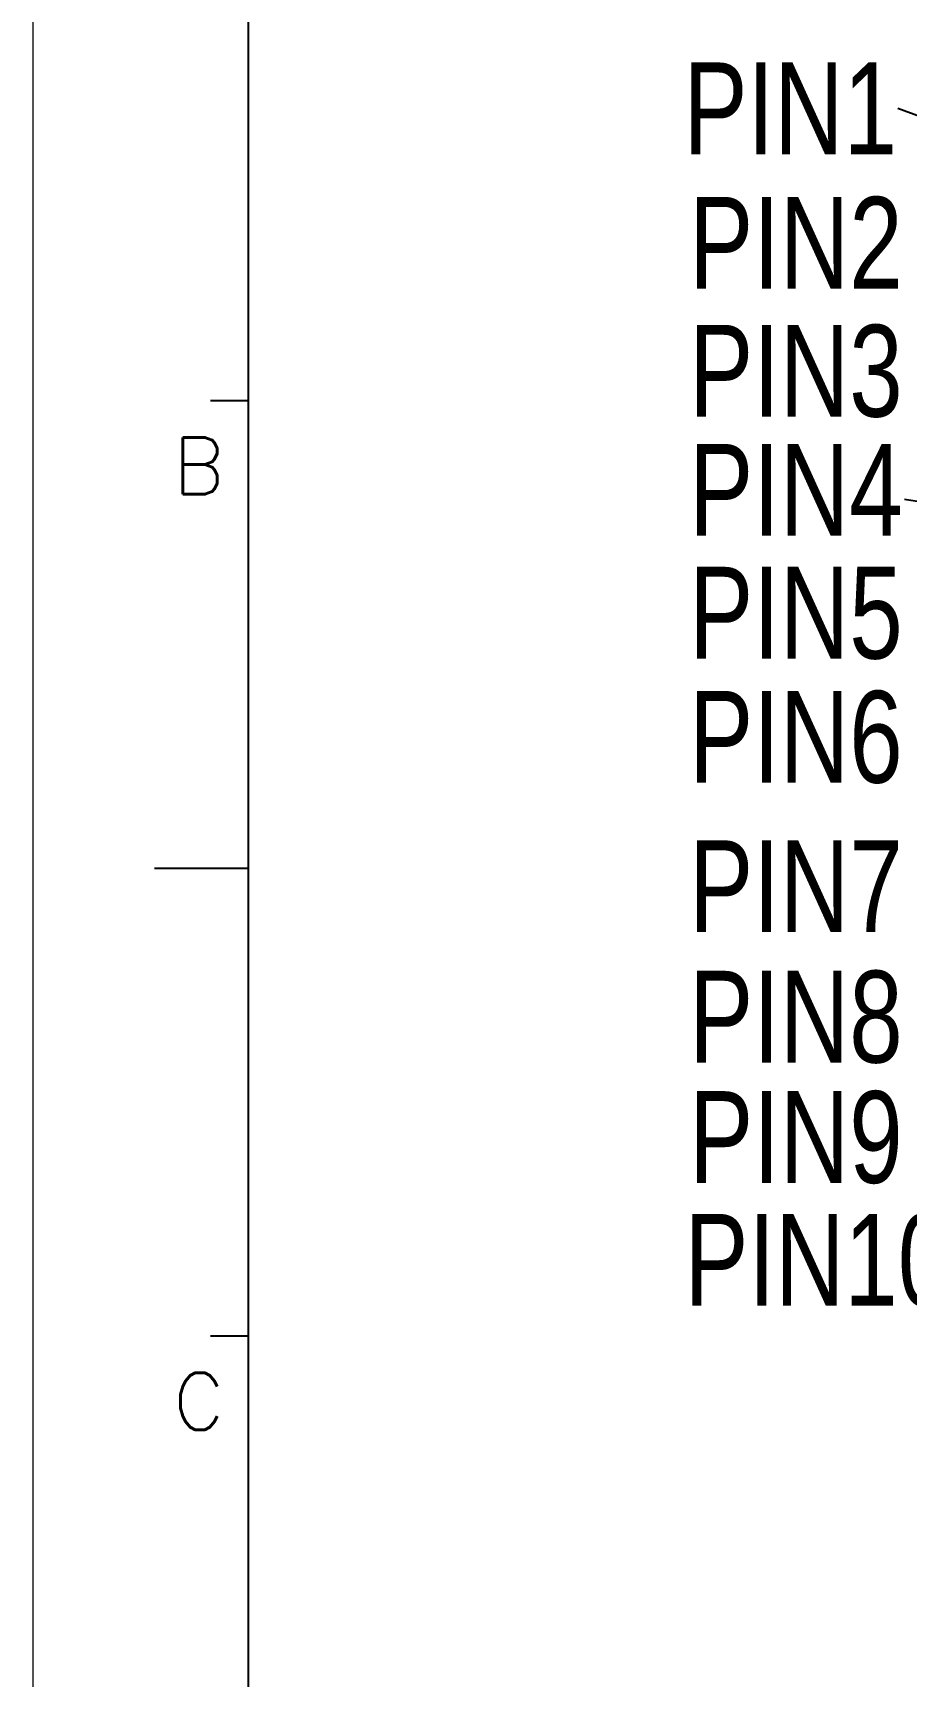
# Model space of a CAD drawing. Header units: millimetres. Extents: x 3193 to 3447, y -44 to 135.
# Drawn here: x 3193.5 to 3222.3, y 37.3 to 91.5 of the extents above; entities that cross this region are included whole.
import ezdxf

# ---------------------------------------------------------------- set-up
doc = ezdxf.new("R2010")
doc.units = ezdxf.units.MM
doc.header["$LTSCALE"] = 23.1
doc.linetypes.add('PHANTOM', pattern=[29.5, 9.5, -1.5, 3, -1.5, 3, -1.5, 9.5])
doc.layers.get('0').update_dxf_attribs({"linetype": 'CONTINUOUS'})
doc.layers.add('0PAPERF', color=2, linetype='PHANTOM', lineweight=0, plot=False)
doc.layers.add('備註', color=1, linetype='CONTINUOUS')
doc.styles.add('SIMPLEX', font='simplex.shx')
doc.styles.get("Standard").update_dxf_attribs({"font": 'simplex.shx', "width": 0.8})

msp = doc.modelspace()

# ---------------------------------------------------------------- linework, layer by layer
for p, q in [((3200.569, 125.702), (3200.569, -39.17)), ((3200.569, 79.389), (3199.334, 79.389)), ((3200.569, 63.952), (3197.482, 63.952)), ((3200.569, 48.514), (3199.334, 48.514))]:
    msp.add_line(p, q)
at = {"layer": '0PAPERF'}
msp.add_line((3193.467, 134.968), (3193.467, -44.11), dxfattribs=at)
at = {"layer": '備註', "color": 1, "linetype": 'Continuous'}
for p, q in [((3261.762, 74.277), (3222.015, 89.033)), ((3261.575, 70.019), (3222.234, 76.124))]:
    msp.add_line(p, q, dxfattribs=at)

# ---------------------------------------------------------------- texts
at = {"style": 'SIMPLEX'}
for s, p in [('B', (3198.099, 76.302)), ('C', (3198.099, 45.427))]:
    msp.add_text(s, height=1.877, dxfattribs=at).set_placement(p)
at = {"layer": '備註', "color": 1, "lineweight": 0, "char_height": 3.02889, "attachment_point": 3}
for s, insert in [('{\\fPMingLiU|b0|i0|c136|p2;\\C256; PIN1}', (3221.989, 90.553)), ('{\\fPMingLiU|b0|i0|c136|p2;\\C256; PIN2}', (3222.177, 86.115)), ('{\\fPMingLiU|b0|i0|c136|p2;\\C256; PIN3}', (3222.177, 81.893)), ('{\\fPMingLiU|b0|i0|c136|p2;\\C256; PIN4}', (3222.177, 77.963)), ('{\\fPMingLiU|b0|i0|c136|p2;\\C256; PIN5}', (3222.177, 73.908)), ('{\\fPMingLiU|b0|i0|c136|p2;\\C256; PIN6}', (3222.177, 69.812)), ('{\\fPMingLiU|b0|i0|c136|p2;\\C256; PIN7}', (3222.177, 64.88)), ('{\\fPMingLiU|b0|i0|c136|p2;\\C256; PIN8}', (3222.177, 60.575)), ('{\\fPMingLiU|b0|i0|c136|p2;\\C256; PIN9}', (3222.177, 56.603)), ('{\\fPMingLiU|b0|i0|c136|p2;\\C256; PIN10', (3223.78, 52.549))]:
    msp.add_mtext(s, dxfattribs=dict(at, insert=insert))

doc.saveas('drawing.dxf')
